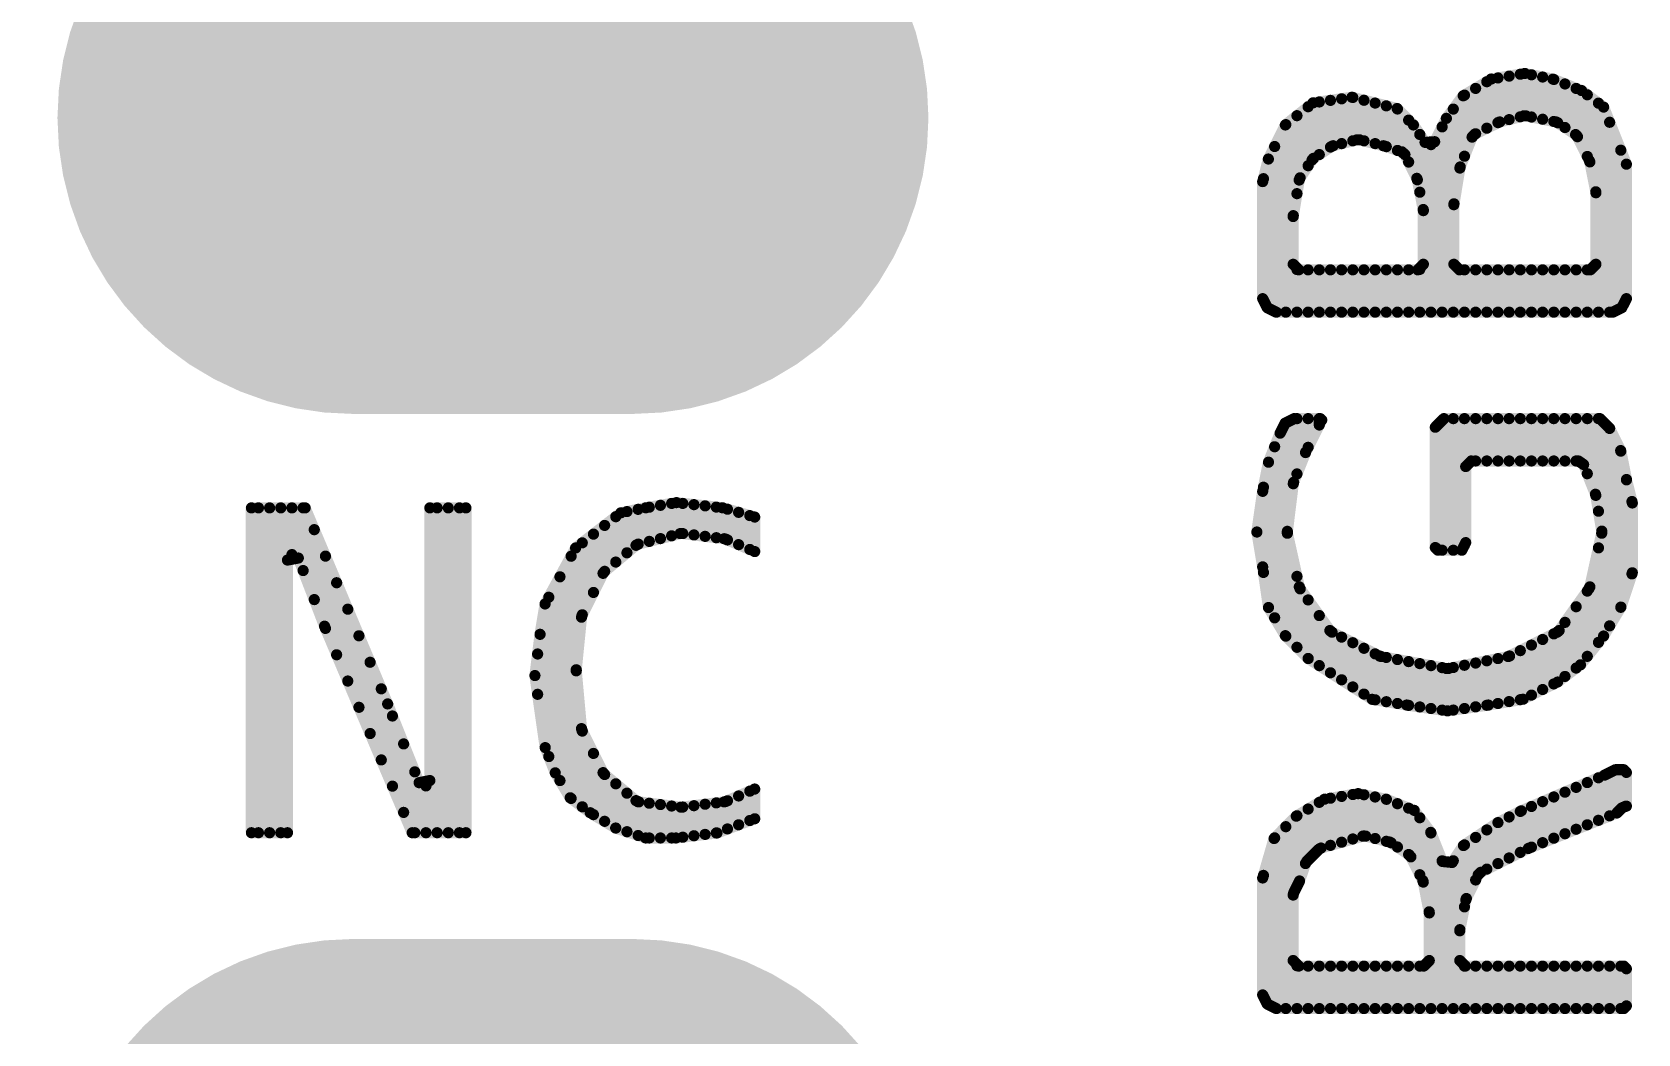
# Model space of a CAD drawing. Extents: x 17.6 to 58.9, y 21.2 to 90.7.
# Drawn here: x 25.622 to 29.274, y 44.602 to 46.88 of the extents above; entities that cross this region are included whole.
import ezdxf

# ---------------------------------------------------------------- set-up
doc = ezdxf.new("R2010")
doc.units = 0
doc.header["$MEASUREMENT"] = 0
doc.layers.get('0').update_dxf_attribs({"linetype": 'CONTINUOUS'})
doc.layers.get('Defpoints').update_dxf_attribs({"linetype": 'CONTINUOUS'})
doc.layers.add('SILKTOP_PHO', color=251, linetype='CONTINUOUS')
doc.styles.get("Standard").update_dxf_attribs({"font": 'arial.ttf'})
doc.dimstyles.get("Standard").update_dxf_attribs({"dimtxt": 1.5, "dimasz": 1.5, "dimexe": 0.18, "dimexo": 0, "dimgap": 0.5, "dimtad": 0, "dimtih": 1, "dimtoh": 1, "dimzin": 0, "dimdsep": 46, "dimtxsty": 'Standard', "dimcen": 0.09, "dimadec": 0, "dimazin": 0, "dimtfac": 1, "dimtofl": 0, "dimtmove": 2, "dimatfit": 3, "dimfxl": 1, "dimtolj": 1, "dimtzin": 0, "dimarcsym": 0})

# ---------------------------------------------------------------- blocks, each defined once
blk = doc.blocks.new('ROUND_1')
at = {"const_width": 0.0127}
blk.add_lwpolyline([(-0.00635, 0, 1), (0.00635, 0, 1)], format="xyb", close=True, dxfattribs=at)
blk = doc.blocks.new('OBLONG_245')
at = {"const_width": 1.3462}
blk.add_lwpolyline([(0.3175, 0), (-0.3175, 0)], dxfattribs=at)
at = {"const_width": 0.6731}
for points in [[(-0.65405, 0, 1), (0.01905, 0, 1)], [(-0.01905, 0, 1), (0.65405, 0, 1)]]:
    blk.add_lwpolyline(points, format="xyb", close=True, dxfattribs=at)
blk = doc.blocks.new('*D70')
at = {"color": 0, "linetype": 'Continuous', "lineweight": -2}
for p, q in [((25.9319, 73.66), (19.9956, 73.66)), ((20.1756, 72.16), (20.1756, 50.7959)), ((20.1756, 26.9), (20.1756, 48.2641)), ((25.9319, 25.4), (19.9956, 25.4))]:
    blk.add_line(p, q, dxfattribs=at)
at = {"color": 0, "linetype": 'Continuous'}
for points in [[(19.9256, 72.16), (20.4256, 72.16), (20.1756, 73.66)], [(19.9256, 26.9), (20.4256, 26.9), (20.1756, 25.4)]]:
    blk.add_solid(points, dxfattribs=at)
at = {"layer": 'Defpoints', "color": 0, "linetype": 'Continuous'}
for p in [(25.9319, 73.66), (20.1756, 25.4), (25.9319, 25.4)]:
    blk.add_point(p, dxfattribs=at)
at = {"color": 0, "linetype": 'Continuous', "insert": (20.1756, 49.53), "char_height": 1.5, "attachment_point": 5}
blk.add_mtext('\\A1;48.26', dxfattribs=at)

msp = doc.modelspace()

# ---------------------------------------------------------------- linework, layer by layer
at = {"layer": 'SILKTOP_PHO', "const_width": 0.0254}
for points in [[(29.01696, 46.786038), (28.940506, 46.773338)], [(28.956, 46.674278), (28.956, 46.775878)], [(28.9814, 46.681136), (28.9814, 46.779942)], [(29.0068, 46.687486), (29.0068, 46.78426)], [(29.081222, 46.773084), (29.01696, 46.786038)], [(29.0322, 46.686978), (29.0322, 46.78299)], [(29.0576, 46.681898), (29.0576, 46.77791)], [(28.940506, 46.773338), (28.877006, 46.735238)], [(28.9052, 46.648878), (28.9052, 46.752002)], [(28.9306, 46.661578), (28.9306, 46.767242)], [(29.146246, 46.747176), (29.081222, 46.773084)], [(29.083, 46.676818), (29.083, 46.772322)], [(29.1084, 46.663102), (29.1084, 46.762162)], [(29.1338, 46.646084), (29.1338, 46.752002)], [(29.196284, 46.709584), (29.146246, 46.747176)], [(28.535376, 46.719236), (28.472384, 46.668944)], [(28.5242, 46.576234), (28.5242, 46.710346)], [(28.624022, 46.731936), (28.535376, 46.719236)], [(28.5496, 46.601634), (28.5496, 46.721268)], [(28.575, 46.618652), (28.575, 46.724824)], [(28.6004, 46.626526), (28.6004, 46.72838)], [(28.726638, 46.706282), (28.624022, 46.731936)], [(28.6258, 46.632876), (28.6258, 46.731428)], [(28.6512, 46.632876), (28.6512, 46.725078)], [(28.6766, 46.626526), (28.6766, 46.718728)], [(28.702, 46.619668), (28.702, 46.712378)], [(28.763722, 46.668944), (28.726638, 46.706282)], [(28.7274, 46.611032), (28.7274, 46.705266)], [(28.877006, 46.735238), (28.838652, 46.68393)], [(28.8544, 46.24324), (28.8544, 46.705012)], [(28.8798, 46.597824), (28.8798, 46.736762)], [(29.1592, 46.597316), (29.1592, 46.737524)], [(29.1846, 46.24324), (29.1846, 46.718474)], [(29.2481, 46.57979), (29.196284, 46.709584)], [(28.472384, 46.668944), (28.433776, 46.591474)], [(28.4734, 46.24324), (28.4734, 46.669706)], [(28.4988, 46.512734), (28.4988, 46.690026)], [(28.7528, 46.584616), (28.7528, 46.679866)], [(28.790138, 46.62932), (28.763722, 46.668944)], [(28.838652, 46.68393), (28.811982, 46.630844)], [(28.903168, 46.647862), (28.957524, 46.674786)], [(28.957524, 46.674786), (28.960064, 46.675802)], [(28.960064, 46.675802), (29.014166, 46.689518)], [(29.014166, 46.689518), (29.019754, 46.689518)], [(29.019754, 46.689518), (29.087318, 46.676056)], [(29.087318, 46.676056), (29.09189, 46.674024)], [(29.09189, 46.674024), (29.13253, 46.6471)], [(29.21, 46.24324), (29.21, 46.67504)], [(28.581096, 46.6217), (28.635198, 46.635162)], [(28.635198, 46.635162), (28.641294, 46.635162)], [(28.641294, 46.635162), (28.695396, 46.6217)], [(28.7782, 46.516036), (28.7782, 46.647354)], [(28.811982, 46.630844), (28.790138, 46.62932)], [(28.829, 46.24324), (28.829, 46.664626)], [(28.870148, 46.57344), (28.897072, 46.641258)], [(28.897072, 46.641258), (28.903168, 46.647862)], [(29.13253, 46.6471), (29.136848, 46.642274)], [(29.136848, 46.642274), (29.163772, 46.587918)], [(28.448, 46.245018), (28.448, 46.619922)], [(28.53309, 46.589442), (28.536392, 46.592998)], [(28.536392, 46.592998), (28.577032, 46.619922)], [(28.577032, 46.619922), (28.581096, 46.6217)], [(28.695396, 46.6217), (28.696412, 46.621446)], [(28.696412, 46.621446), (28.737052, 46.607984)], [(28.737052, 46.607984), (28.744418, 46.601634)], [(28.744418, 46.601634), (28.771342, 46.547532)], [(28.8036, 46.24324), (28.8036, 46.62424)], [(29.2354, 46.252384), (29.2354, 46.61154)], [(28.433776, 46.591474), (28.420822, 46.540166)], [(28.505912, 46.548802), (28.53309, 46.589442)], [(28.855924, 46.48962), (28.869386, 46.5709)], [(28.869386, 46.5709), (28.870148, 46.57344)], [(29.163772, 46.587918), (29.165042, 46.58487)], [(29.165042, 46.58487), (29.178504, 46.517052)], [(29.2481, 46.273974), (29.2481, 46.57979)], [(28.420822, 46.540166), (28.420822, 46.273974)], [(28.4226, 46.270672), (28.4226, 46.54677)], [(28.490418, 46.462696), (28.50388, 46.543722)], [(28.50388, 46.543722), (28.505912, 46.548802)], [(28.771342, 46.547532), (28.772612, 46.54423)], [(28.772612, 46.54423), (28.786074, 46.476666)], [(28.85567, 46.487588), (28.855924, 46.48962)], [(28.85567, 46.352206), (28.85567, 46.487588)], [(29.178504, 46.517052), (29.178758, 46.514766)], [(29.178758, 46.514766), (29.178758, 46.352206)], [(28.490164, 46.460664), (28.490418, 46.462696)], [(28.490164, 46.352206), (28.490164, 46.460664)], [(28.786074, 46.476666), (28.786328, 46.474126)], [(28.786328, 46.474126), (28.786328, 46.352206)], [(28.502864, 46.339506), (28.490164, 46.352206)], [(28.4988, 46.24324), (28.4988, 46.340268)], [(28.773628, 46.339506), (28.502864, 46.339506)], [(28.5242, 46.24324), (28.5242, 46.339506)], [(28.5496, 46.24324), (28.5496, 46.339506)], [(28.575, 46.24324), (28.575, 46.339506)], [(28.6004, 46.24324), (28.6004, 46.339506)], [(28.6258, 46.24324), (28.6258, 46.339506)], [(28.6512, 46.24324), (28.6512, 46.339506)], [(28.6766, 46.24324), (28.6766, 46.339506)], [(28.702, 46.24324), (28.702, 46.339506)], [(28.7274, 46.24324), (28.7274, 46.339506)], [(28.7528, 46.24324), (28.7528, 46.339506)], [(28.786328, 46.352206), (28.773628, 46.339506)], [(28.7782, 46.24324), (28.7782, 46.340522)], [(28.86837, 46.339506), (28.85567, 46.352206)], [(29.166058, 46.339506), (28.86837, 46.339506)], [(28.8798, 46.24324), (28.8798, 46.339506)], [(28.9052, 46.24324), (28.9052, 46.339506)], [(28.9306, 46.24324), (28.9306, 46.339506)], [(28.956, 46.24324), (28.956, 46.339506)], [(28.9814, 46.24324), (28.9814, 46.339506)], [(29.0068, 46.24324), (29.0068, 46.339506)], [(29.0322, 46.24324), (29.0322, 46.339506)], [(29.0576, 46.24324), (29.0576, 46.339506)], [(29.083, 46.24324), (29.083, 46.339506)], [(29.1084, 46.24324), (29.1084, 46.339506)], [(29.1338, 46.24324), (29.1338, 46.339506)], [(29.1592, 46.24324), (29.1592, 46.339506)], [(29.178758, 46.352206), (29.166058, 46.339506)], [(28.420822, 46.273974), (28.431236, 46.2534)], [(29.237686, 46.2534), (29.2481, 46.273974)], [(28.431236, 46.2534), (28.45181, 46.24324)], [(28.45181, 46.24324), (29.217112, 46.24324)], [(29.217112, 46.24324), (29.237686, 46.2534)], [(28.471876, 45.991018), (28.460446, 45.968158)], [(28.49245, 46.001178), (28.471876, 45.991018)], [(28.4734, 45.50664), (28.4734, 45.99178)], [(28.551886, 46.001178), (28.49245, 46.001178)], [(28.4988, 45.875448), (28.4988, 46.001178)], [(28.518612, 45.924978), (28.555188, 45.997876)], [(28.5242, 45.9359), (28.5242, 46.001178)], [(28.5496, 45.9867), (28.5496, 46.001178)], [(28.555188, 45.997876), (28.551886, 46.001178)], [(28.833064, 46.001178), (28.813506, 45.98162)], [(28.813506, 45.98162), (28.813506, 45.708062)], [(28.829, 45.701966), (28.829, 45.997368)], [(29.187902, 46.001178), (28.833064, 46.001178)], [(28.8544, 45.701966), (28.8544, 46.001178)], [(28.8798, 45.713396), (28.8798, 46.001178)], [(28.9052, 45.904912), (28.9052, 46.001178)], [(28.9306, 45.904912), (28.9306, 46.001178)], [(28.956, 45.904912), (28.956, 46.001178)], [(28.9814, 45.904912), (28.9814, 46.001178)], [(29.0068, 45.904912), (29.0068, 46.001178)], [(29.0322, 45.904912), (29.0322, 46.001178)], [(29.0576, 45.904912), (29.0576, 46.001178)], [(29.083, 45.904912), (29.083, 46.001178)], [(29.1084, 45.904912), (29.1084, 46.001178)], [(29.1338, 45.904912), (29.1338, 46.001178)], [(29.1592, 45.875956), (29.1592, 46.001178)], [(29.1846, 45.790612), (29.1846, 46.001178)], [(29.209746, 45.979334), (29.187902, 46.001178)], [(29.235146, 45.928534), (29.209746, 45.979334)], [(29.21, 45.530008), (29.21, 45.978826)], [(28.460446, 45.968158), (28.43403, 45.902118)], [(28.448, 45.548296), (28.448, 45.93717)], [(28.43403, 45.902118), (28.420822, 45.835824)], [(28.49118, 45.856398), (28.518358, 45.923962)], [(28.518358, 45.923962), (28.518612, 45.924978)], [(28.882594, 45.892212), (28.895294, 45.904912)], [(28.895294, 45.904912), (29.13888, 45.904912)], [(29.13888, 45.904912), (29.150818, 45.896784)], [(29.248354, 45.862748), (29.235146, 45.928534)], [(29.2354, 45.572172), (29.2354, 45.927264)], [(28.882594, 45.719238), (28.882594, 45.892212)], [(29.150818, 45.896784), (29.177742, 45.82922)], [(29.248354, 45.861986), (29.248354, 45.862748)], [(28.420822, 45.835824), (28.407614, 45.743368)], [(28.4226, 45.65142), (28.4226, 45.845222)], [(28.476956, 45.744892), (28.490418, 45.853096)], [(28.490418, 45.853096), (28.49118, 45.856398)], [(29.177742, 45.82922), (29.178504, 45.82668)], [(29.178504, 45.82668), (29.19222, 45.7454)], [(29.261562, 45.809408), (29.248354, 45.861986)], [(26.242772, 45.798232), (26.120598, 45.798232)], [(26.120598, 45.798232), (26.120598, 45.0596)], [(26.1366, 45.0596), (26.1366, 45.798232)], [(26.162, 45.0596), (26.162, 45.798232)], [(26.1874, 45.0596), (26.1874, 45.798232)], [(26.2128, 45.69206), (26.2128, 45.798232)], [(26.2382, 45.655738), (26.2382, 45.798232)], [(26.430478, 45.352462), (26.242772, 45.798232)], [(26.608532, 45.798232), (26.52649, 45.798232)], [(26.52649, 45.798232), (26.52649, 45.178218)], [(26.543, 45.0596), (26.543, 45.798232)], [(26.5684, 45.0596), (26.5684, 45.798232)], [(26.5938, 45.0596), (26.5938, 45.798232)], [(26.608532, 45.0596), (26.608532, 45.798232)], [(27.017726, 45.798486), (26.961084, 45.787056)], [(26.9748, 45.696124), (26.9748, 45.78985)], [(27.0002, 45.715682), (27.0002, 45.79493)], [(27.087322, 45.81017), (27.017726, 45.798486)], [(27.0256, 45.722032), (27.0256, 45.799756)], [(27.051, 45.728382), (27.051, 45.804074)], [(27.0764, 45.734732), (27.0764, 45.808392)], [(27.19197, 45.798486), (27.087322, 45.81017)], [(27.1018, 45.739812), (27.1018, 45.808392)], [(27.1272, 45.736764), (27.1272, 45.805598)], [(27.1526, 45.733462), (27.1526, 45.802804)], [(27.178, 45.730414), (27.178, 45.80001)], [(27.265376, 45.777404), (27.19197, 45.798486)], [(27.2034, 45.725334), (27.2034, 45.795184)], [(29.2608, 45.648118), (29.2608, 45.81271)], [(29.261562, 45.650658), (29.261562, 45.809408)], [(26.961084, 45.787056), (26.85796, 45.707046)], [(26.924, 45.65396), (26.924, 45.758354)], [(26.9494, 45.675042), (26.9494, 45.778166)], [(27.2288, 45.714666), (27.2288, 45.788072)], [(27.2542, 45.703744), (27.2542, 45.780706)], [(27.265376, 45.698918), (27.265376, 45.777404)], [(26.2636, 45.589698), (26.2636, 45.748702)], [(26.8732, 45.555154), (26.8732, 45.71873)], [(26.8986, 45.605954), (26.8986, 45.738542)], [(27.000454, 45.715936), (27.095958, 45.739812)], [(27.095958, 45.739812), (27.10053, 45.740066)], [(27.10053, 45.740066), (27.196034, 45.728128)], [(27.196034, 45.728128), (27.19959, 45.727112)], [(27.19959, 45.727112), (27.265376, 45.698918)], [(28.407614, 45.743368), (28.420822, 45.66412)], [(28.476702, 45.743368), (28.476956, 45.744892)], [(28.476956, 45.740574), (28.476702, 45.743368)], [(28.504134, 45.618654), (28.476956, 45.740574)], [(28.873958, 45.701966), (28.882594, 45.719238)], [(29.191966, 45.740574), (29.165042, 45.618654)], [(29.19222, 45.743368), (29.191966, 45.740574)], [(29.19222, 45.7454), (29.19222, 45.743368)], [(26.20264, 45.679614), (26.227278, 45.684186)], [(26.227278, 45.684186), (26.286968, 45.529246)], [(26.289, 45.524166), (26.289, 45.688504)], [(26.85796, 45.707046), (26.788618, 45.579792)], [(26.8478, 45.137578), (26.8478, 45.68825)], [(26.923746, 45.653452), (26.995374, 45.713142)], [(26.995374, 45.713142), (27.000454, 45.715936)], [(28.813506, 45.708062), (28.819602, 45.701966)], [(28.819602, 45.701966), (28.873958, 45.701966)], [(29.1846, 45.492416), (29.1846, 45.7073)], [(26.20264, 45.0596), (26.20264, 45.679614)], [(26.872692, 45.553884), (26.920444, 45.649388)], [(26.920444, 45.649388), (26.923746, 45.653452)], [(28.420822, 45.66412), (28.420822, 45.663866)], [(28.420822, 45.663866), (28.43403, 45.571664)], [(29.235654, 45.57268), (29.261562, 45.650658)], [(26.3144, 45.464222), (26.3144, 45.628052)], [(26.8224, 45.178218), (26.8224, 45.641514)], [(28.4988, 45.48124), (28.4988, 45.64253)], [(28.506166, 45.614082), (28.504134, 45.618654)], [(28.57373, 45.51934), (28.506166, 45.614082)], [(29.162756, 45.614082), (29.095192, 45.51934)], [(29.1592, 45.460666), (29.1592, 45.609002)], [(29.165042, 45.618654), (29.162756, 45.614082)], [(26.788618, 45.579792), (26.777188, 45.510704)], [(26.797, 45.232828), (26.797, 45.595032)], [(28.43403, 45.571664), (28.472384, 45.507656)], [(28.5242, 45.45584), (28.5242, 45.588936)], [(29.1338, 45.433996), (29.1338, 45.573442)], [(29.196284, 45.506894), (29.235654, 45.57268)], [(26.3398, 45.404532), (26.3398, 45.567854)], [(26.859484, 45.430186), (26.871422, 45.549566)], [(26.871422, 45.549566), (26.872692, 45.553884)], [(28.5496, 45.439584), (28.5496, 45.553376)], [(29.1084, 45.414946), (29.1084, 45.537882)], [(26.286968, 45.529246), (26.486358, 45.0596)], [(26.3652, 45.344842), (26.3652, 45.507402)], [(26.777188, 45.510704), (26.765504, 45.416978)], [(28.472384, 45.507656), (28.524454, 45.455586)], [(28.578556, 45.51553), (28.57373, 45.51934)], [(28.575, 45.423328), (28.575, 45.51807)], [(28.68676, 45.461428), (28.578556, 45.51553)], [(28.6004, 45.407326), (28.6004, 45.504354)], [(29.09062, 45.51553), (28.982416, 45.461428)], [(29.0576, 45.385228), (29.0576, 45.49902)], [(29.083, 45.397928), (29.083, 45.51172)], [(29.095192, 45.51934), (29.09062, 45.51553)], [(29.143706, 45.441362), (29.196284, 45.506894)], [(26.7716, 45.374306), (26.7716, 45.466)], [(28.6258, 45.39107), (28.6258, 45.491654)], [(28.6512, 45.374814), (28.6512, 45.478954)], [(28.6766, 45.36186), (28.6766, 45.466254)], [(28.690062, 45.460158), (28.68676, 45.461428)], [(28.982416, 45.461428), (28.979114, 45.460158)], [(28.9814, 45.357796), (28.9814, 45.46092)], [(29.0068, 45.362114), (29.0068, 45.47362)], [(29.0322, 45.372528), (29.0322, 45.48632)], [(26.3906, 45.285152), (26.3906, 45.447204)], [(26.859484, 45.428916), (26.859484, 45.430186)], [(26.859484, 45.427646), (26.859484, 45.428916)], [(26.871422, 45.296328), (26.859484, 45.427646)], [(28.524454, 45.455586), (28.669996, 45.362876)], [(28.838906, 45.43298), (28.690062, 45.460158)], [(28.702, 45.357542), (28.702, 45.458126)], [(28.7274, 45.353478), (28.7274, 45.4533)], [(28.7528, 45.34916), (28.7528, 45.448728)], [(28.7782, 45.345604), (28.7782, 45.444156)], [(28.8036, 45.342048), (28.8036, 45.439584)], [(28.829, 45.338492), (28.829, 45.435012)], [(28.843732, 45.433234), (28.838906, 45.43298)], [(28.979114, 45.460158), (28.843732, 45.433234)], [(28.8544, 45.338492), (28.8544, 45.435266)], [(28.8798, 45.342048), (28.8798, 45.440346)], [(28.9052, 45.345858), (28.9052, 45.445426)], [(28.9306, 45.349414), (28.9306, 45.450506)], [(28.956, 45.353478), (28.956, 45.455586)], [(29.091636, 45.402246), (29.143706, 45.441362)], [(26.765504, 45.416978), (26.788872, 45.253148)], [(29.01315, 45.36313), (29.091636, 45.402246)], [(26.416, 45.225208), (26.416, 45.386752)], [(26.502106, 45.173392), (26.430478, 45.352462)], [(28.669996, 45.362876), (28.748482, 45.349922)], [(28.934156, 45.349922), (29.01315, 45.36313)], [(26.4414, 45.165518), (26.4414, 45.32503)], [(28.748482, 45.349922), (28.841192, 45.336714)], [(28.841192, 45.336714), (28.934156, 45.349922)], [(26.872692, 45.291756), (26.871422, 45.296328)], [(26.920444, 45.196252), (26.872692, 45.291756)], [(26.8732, 45.118528), (26.8732, 45.29074)], [(26.4668, 45.105828), (26.4668, 45.26153)], [(26.788872, 45.253148), (26.811732, 45.195744)], [(26.8986, 45.100748), (26.8986, 45.23994)], [(26.4922, 45.0596), (26.4922, 45.19803)], [(26.52649, 45.178218), (26.502106, 45.173392)], [(26.811732, 45.195744), (26.845768, 45.139102)], [(26.923746, 45.192188), (26.920444, 45.196252)], [(26.995374, 45.132498), (26.923746, 45.192188)], [(26.924, 45.085508), (26.924, 45.191934)], [(26.9494, 45.070268), (26.9494, 45.170852)], [(29.198062, 45.19041), (29.009086, 45.109384)], [(29.1592, 45.077634), (29.1592, 45.173646)], [(29.1846, 45.087794), (29.1846, 45.184568)], [(29.198824, 45.190664), (29.198062, 45.19041)], [(29.223208, 45.202856), (29.198824, 45.190664)], [(29.21, 45.097954), (29.21, 45.196252)], [(29.242004, 45.202856), (29.223208, 45.202856)], [(29.2354, 45.113448), (29.2354, 45.202856)], [(29.2481, 45.19676), (29.242004, 45.202856)], [(29.2481, 45.120052), (29.2481, 45.19676)], [(26.5176, 45.0596), (26.5176, 45.166026)], [(26.845768, 45.139102), (26.891234, 45.105066)], [(26.9748, 45.061886), (26.9748, 45.149516)], [(27.001724, 45.129704), (26.995374, 45.132498)], [(27.265376, 45.158914), (27.19959, 45.13072)], [(27.2034, 45.068236), (27.2034, 45.132244)], [(27.2288, 45.077634), (27.2288, 45.143166)], [(27.2542, 45.087286), (27.2542, 45.154088)], [(27.265376, 45.09135), (27.265376, 45.158914)], [(28.561538, 45.1358), (28.497276, 45.097192)], [(28.637992, 45.1485), (28.561538, 45.1358)], [(28.575, 45.030898), (28.575, 45.138086)], [(28.6004, 45.03801), (28.6004, 45.14215)], [(28.6258, 45.045376), (28.6258, 45.146468)], [(28.702254, 45.135546), (28.637992, 45.1485)], [(28.6512, 45.052234), (28.6512, 45.14596)], [(28.6766, 45.046392), (28.6766, 45.14088)], [(28.702, 45.040042), (28.702, 45.1358)], [(28.7655, 45.1104), (28.702254, 45.135546)], [(29.083, 45.047154), (29.083, 45.14088)], [(29.1084, 45.057314), (29.1084, 45.151802)], [(29.1338, 45.067474), (29.1338, 45.162724)], [(26.891234, 45.105066), (26.949146, 45.070268)], [(27.0002, 45.05325), (27.0002, 45.129958)], [(27.097482, 45.117766), (27.001724, 45.129704)], [(27.0256, 45.047662), (27.0256, 45.126656)], [(27.051, 45.047662), (27.051, 45.123608)], [(27.0764, 45.047662), (27.0764, 45.120306)], [(27.10053, 45.117766), (27.097482, 45.117766)], [(27.196034, 45.129704), (27.10053, 45.117766)], [(27.1018, 45.04944), (27.1018, 45.11802)], [(27.1272, 45.052742), (27.1272, 45.121068)], [(27.1526, 45.05579), (27.1526, 45.12437)], [(27.178, 45.059092), (27.178, 45.127418)], [(27.19959, 45.13072), (27.196034, 45.129704)], [(28.497276, 45.097192), (28.44673, 45.046392)], [(28.4988, 44.937934), (28.4988, 45.098208)], [(28.5242, 44.997624), (28.5242, 45.113448)], [(28.5496, 45.02277), (28.5496, 45.128688)], [(28.7274, 45.027088), (28.7274, 45.12564)], [(28.7528, 45.01007), (28.7528, 45.11548)], [(28.803092, 45.060362), (28.7655, 45.1104)], [(29.009086, 45.109384), (28.956, 45.082714)], [(28.9814, 45.002196), (28.9814, 45.095414)], [(29.0068, 45.014896), (29.0068, 45.108114)], [(29.026104, 45.024294), (29.22651, 45.104558)], [(29.0322, 45.026834), (29.0322, 45.11929)], [(29.0576, 45.036994), (29.0576, 45.130212)], [(29.22651, 45.104558), (29.238194, 45.116242)], [(29.238194, 45.116242), (29.247338, 45.120052)], [(29.247338, 45.120052), (29.2481, 45.120052)], [(26.120598, 45.0596), (26.20264, 45.0596)], [(26.486358, 45.0596), (26.608532, 45.0596)], [(26.949146, 45.070268), (27.017472, 45.047662)], [(27.086306, 45.047662), (27.179524, 45.059092)], [(27.179524, 45.059092), (27.265376, 45.09135)], [(28.4734, 44.659804), (28.4734, 45.073316)], [(28.7782, 44.964096), (28.7782, 45.093636)], [(28.829508, 44.994322), (28.803092, 45.060362)], [(28.8036, 44.659804), (28.8036, 45.059092)], [(28.956, 45.082714), (28.877514, 45.03039)], [(28.9306, 44.976796), (28.9306, 45.06595)], [(28.956, 44.989496), (28.956, 45.082714)], [(27.017472, 45.047662), (27.086306, 45.047662)], [(28.44673, 45.046392), (28.420822, 44.95673)], [(28.448, 44.661836), (28.448, 45.047916)], [(28.548076, 45.0215), (28.553664, 45.024802)], [(28.553664, 45.024802), (28.648406, 45.051726)], [(28.648406, 45.051726), (28.65501, 45.05198)], [(28.65501, 45.05198), (28.709112, 45.038518)], [(28.709112, 45.038518), (28.712922, 45.03674)], [(28.712922, 45.03674), (28.753562, 45.009562)], [(28.877514, 45.03039), (28.85186, 44.992036)], [(28.8798, 44.890944), (28.8798, 45.031914)], [(28.9052, 44.952158), (28.9052, 45.048932)], [(28.916884, 44.969684), (29.025088, 45.023786)], [(29.025088, 45.023786), (29.026104, 45.024294)], [(28.504642, 44.949872), (28.518104, 44.989496)], [(28.518104, 44.989496), (28.521152, 44.994576)], [(28.521152, 44.994576), (28.548076, 45.0215)], [(28.753562, 45.009562), (28.75788, 45.004736)], [(28.75788, 45.004736), (28.785058, 44.950634)], [(28.829, 44.659804), (28.829, 44.995592)], [(28.85186, 44.992036), (28.829508, 44.994322)], [(28.8544, 44.659804), (28.8544, 44.995846)], [(28.420822, 44.95673), (28.420822, 44.690792)], [(28.4226, 44.68749), (28.4226, 44.962572)], [(28.491688, 44.923456), (28.504642, 44.949872)], [(28.785058, 44.950634), (28.786074, 44.947332)], [(28.884118, 44.909994), (28.911042, 44.964096)], [(28.911042, 44.964096), (28.916884, 44.969684)], [(28.490164, 44.917868), (28.491688, 44.923456)], [(28.490164, 44.769024), (28.490164, 44.917868)], [(28.786074, 44.947332), (28.799536, 44.879768)], [(28.799536, 44.879768), (28.79979, 44.877228)], [(28.79979, 44.877228), (28.79979, 44.769024)], [(28.869386, 44.839128), (28.882848, 44.906692)], [(28.882848, 44.906692), (28.884118, 44.909994)], [(28.869132, 44.836588), (28.869386, 44.839128)], [(28.869132, 44.769024), (28.869132, 44.836588)], [(28.502864, 44.756324), (28.490164, 44.769024)], [(28.79979, 44.769024), (28.78709, 44.756324)], [(28.881832, 44.756324), (28.869132, 44.769024)], [(28.4988, 44.659804), (28.4988, 44.757086)], [(28.78709, 44.756324), (28.502864, 44.756324)], [(28.5242, 44.659804), (28.5242, 44.756324)], [(28.5496, 44.659804), (28.5496, 44.756324)], [(28.575, 44.659804), (28.575, 44.756324)], [(28.6004, 44.659804), (28.6004, 44.756324)], [(28.6258, 44.659804), (28.6258, 44.756324)], [(28.6512, 44.659804), (28.6512, 44.756324)], [(28.6766, 44.659804), (28.6766, 44.756324)], [(28.702, 44.659804), (28.702, 44.756324)], [(28.7274, 44.659804), (28.7274, 44.756324)], [(28.7528, 44.659804), (28.7528, 44.756324)], [(28.7782, 44.659804), (28.7782, 44.756324)], [(28.8798, 44.659804), (28.8798, 44.756324)], [(29.242004, 44.756324), (28.881832, 44.756324)], [(28.9052, 44.659804), (28.9052, 44.756324)], [(28.9306, 44.659804), (28.9306, 44.756324)], [(28.956, 44.659804), (28.956, 44.756324)], [(28.9814, 44.659804), (28.9814, 44.756324)], [(29.0068, 44.659804), (29.0068, 44.756324)], [(29.0322, 44.659804), (29.0322, 44.756324)], [(29.0576, 44.659804), (29.0576, 44.756324)], [(29.083, 44.659804), (29.083, 44.756324)], [(29.1084, 44.659804), (29.1084, 44.756324)], [(29.1338, 44.659804), (29.1338, 44.756324)], [(29.1592, 44.659804), (29.1592, 44.756324)], [(29.1846, 44.659804), (29.1846, 44.756324)], [(29.21, 44.659804), (29.21, 44.756324)], [(29.2354, 44.659804), (29.2354, 44.756324)], [(29.2481, 44.750228), (29.242004, 44.756324)], [(29.2481, 44.6659), (29.2481, 44.750228)], [(28.420822, 44.690792), (28.431236, 44.670218)], [(28.431236, 44.670218), (28.45181, 44.659804)], [(28.45181, 44.659804), (29.242004, 44.659804)], [(29.242004, 44.659804), (29.2481, 44.6659)]]:
    msp.add_lwpolyline(points, dxfattribs=at)

# ---------------------------------------------------------------- block references
for p in [(26.67, 46.684946), (26.67, 44.144946)]:
    msp.add_blockref('OBLONG_245', p)
at = {"layer": 'SILKTOP_PHO'}
for p in [(28.956, 46.775878), (28.9814, 46.779942), (29.0068, 46.78426), (29.01696, 46.786038), (29.0322, 46.78299), (29.0576, 46.77791), (28.9052, 46.752002), (28.9306, 46.767242), (28.940506, 46.773338), (28.940506, 46.773338), (29.081222, 46.773084), (29.083, 46.772322), (29.1084, 46.762162), (29.1338, 46.752002), (29.146246, 46.747176), (28.5242, 46.710346), (28.535376, 46.719236), (28.5496, 46.721268), (28.575, 46.724824), (28.6004, 46.72838), (28.624022, 46.731936), (28.6258, 46.731428), (28.6512, 46.725078), (28.6766, 46.718728), (28.702, 46.712378), (28.726638, 46.706282), (28.7274, 46.705266), (28.8544, 46.705012), (28.877006, 46.735238), (28.8798, 46.736762), (29.1592, 46.737524), (29.1846, 46.718474), (29.196284, 46.709584), (28.472384, 46.668944), (28.4734, 46.669706), (28.4988, 46.690026), (28.7528, 46.679866), (28.763722, 46.668944), (28.838652, 46.68393), (28.956, 46.674278), (28.957524, 46.674786), (28.960064, 46.675802), (28.9814, 46.681136), (29.0068, 46.687486), (29.014166, 46.689518), (29.019754, 46.689518), (29.0322, 46.686978), (29.0576, 46.681898), (29.083, 46.676818), (29.087318, 46.676056), (29.09189, 46.674024), (29.21, 46.67504), (28.6258, 46.632876), (28.635198, 46.635162), (28.641294, 46.635162), (28.6512, 46.632876), (28.7782, 46.647354), (28.811982, 46.630844), (28.829, 46.664626), (28.897072, 46.641258), (28.903168, 46.647862), (28.9052, 46.648878), (28.9306, 46.661578), (29.1084, 46.663102), (29.13253, 46.6471), (29.1338, 46.646084), (29.136848, 46.642274), (28.448, 46.619922), (28.536392, 46.592998), (28.5496, 46.601634), (28.575, 46.618652), (28.577032, 46.619922), (28.581096, 46.6217), (28.6004, 46.626526), (28.6766, 46.626526), (28.695396, 46.6217), (28.696412, 46.621446), (28.702, 46.619668), (28.7274, 46.611032), (28.737052, 46.607984), (28.744418, 46.601634), (28.790138, 46.62932), (28.8036, 46.62424), (28.8798, 46.597824), (29.1592, 46.597316), (29.2354, 46.61154), (28.433776, 46.591474), (28.5242, 46.576234), (28.53309, 46.589442), (28.7528, 46.584616), (28.869386, 46.5709), (28.870148, 46.57344), (29.163772, 46.587918), (29.165042, 46.58487), (29.2481, 46.57979), (29.2481, 46.57979), (28.420822, 46.540166), (28.4226, 46.54677), (28.50388, 46.543722), (28.505912, 46.548802), (28.771342, 46.547532), (28.772612, 46.54423), (28.4988, 46.512734), (28.7782, 46.516036), (28.85567, 46.487588), (28.855924, 46.48962), (29.178504, 46.517052), (29.178758, 46.514766), (29.178758, 46.514766), (28.490164, 46.460664), (28.490418, 46.462696), (28.786074, 46.476666), (28.786328, 46.474126), (28.786328, 46.474126), (28.490164, 46.352206), (28.4988, 46.340268), (28.502864, 46.339506), (28.5242, 46.339506), (28.5496, 46.339506), (28.575, 46.339506), (28.6004, 46.339506), (28.6258, 46.339506), (28.6512, 46.339506), (28.6766, 46.339506), (28.702, 46.339506), (28.7274, 46.339506), (28.7528, 46.339506), (28.773628, 46.339506), (28.7782, 46.340522), (28.786328, 46.352206), (28.85567, 46.352206), (28.86837, 46.339506), (28.8798, 46.339506), (28.9052, 46.339506), (28.9306, 46.339506), (28.956, 46.339506), (28.9814, 46.339506), (29.0068, 46.339506), (29.0322, 46.339506), (29.0576, 46.339506), (29.083, 46.339506), (29.1084, 46.339506), (29.1338, 46.339506), (29.1592, 46.339506), (29.166058, 46.339506), (29.178758, 46.352206), (28.420822, 46.273974), (28.4226, 46.270672), (29.2481, 46.273974), (28.431236, 46.2534), (28.448, 46.245018), (28.45181, 46.24324), (28.4734, 46.24324), (28.4988, 46.24324), (28.5242, 46.24324), (28.5496, 46.24324), (28.575, 46.24324), (28.6004, 46.24324), (28.6258, 46.24324), (28.6512, 46.24324), (28.6766, 46.24324), (28.702, 46.24324), (28.7274, 46.24324), (28.7528, 46.24324), (28.7782, 46.24324), (28.8036, 46.24324), (28.829, 46.24324), (28.8544, 46.24324), (28.8798, 46.24324), (28.9052, 46.24324), (28.9306, 46.24324), (28.956, 46.24324), (28.9814, 46.24324), (29.0068, 46.24324), (29.0322, 46.24324), (29.0576, 46.24324), (29.083, 46.24324), (29.1084, 46.24324), (29.1338, 46.24324), (29.1592, 46.24324), (29.1846, 46.24324), (29.21, 46.24324), (29.217112, 46.24324), (29.2354, 46.252384), (29.237686, 46.2534), (28.471876, 45.991018), (28.4734, 45.99178), (28.49245, 46.001178), (28.4988, 46.001178), (28.5242, 46.001178), (28.5496, 46.001178), (28.5496, 45.9867), (28.551886, 46.001178), (28.555188, 45.997876), (28.813506, 45.98162), (28.829, 45.997368), (28.833064, 46.001178), (28.8544, 46.001178), (28.8798, 46.001178), (28.9052, 46.001178), (28.9306, 46.001178), (28.956, 46.001178), (28.9814, 46.001178), (29.0068, 46.001178), (29.0322, 46.001178), (29.0576, 46.001178), (29.083, 46.001178), (29.1084, 46.001178), (29.1338, 46.001178), (29.1592, 46.001178), (29.1846, 46.001178), (29.187902, 46.001178), (29.209746, 45.979334), (29.21, 45.978826), (28.448, 45.93717), (28.460446, 45.968158), (28.5242, 45.9359), (28.43403, 45.902118), (28.518358, 45.923962), (28.518612, 45.924978), (28.895294, 45.904912), (28.9052, 45.904912), (28.9306, 45.904912), (28.956, 45.904912), (28.9814, 45.904912), (29.0068, 45.904912), (29.0322, 45.904912), (29.0576, 45.904912), (29.083, 45.904912), (29.1084, 45.904912), (29.1338, 45.904912), (29.13888, 45.904912), (29.235146, 45.928534), (29.2354, 45.927264), (28.4988, 45.875448), (28.882594, 45.892212), (29.150818, 45.896784), (29.1592, 45.875956), (29.248354, 45.862748), (28.420822, 45.835824), (28.4226, 45.845222), (28.490418, 45.853096), (28.49118, 45.856398), (29.177742, 45.82922), (29.178504, 45.82668), (29.248354, 45.861986), (26.120598, 45.798232), (26.1366, 45.798232), (26.162, 45.798232), (26.1874, 45.798232), (26.2128, 45.798232), (26.2382, 45.798232), (26.242772, 45.798232), (26.52649, 45.798232), (26.543, 45.798232), (26.5684, 45.798232), (26.5938, 45.798232), (26.608532, 45.798232), (26.608532, 45.798232), (26.9748, 45.78985), (27.0002, 45.79493), (27.017726, 45.798486), (27.0256, 45.799756), (27.051, 45.804074), (27.0764, 45.808392), (27.087322, 45.81017), (27.1018, 45.808392), (27.1272, 45.805598), (27.1526, 45.802804), (27.178, 45.80001), (27.19197, 45.798486), (27.2034, 45.795184), (29.1846, 45.790612), (29.2608, 45.81271), (29.261562, 45.809408), (29.261562, 45.809408), (26.924, 45.758354), (26.9494, 45.778166), (26.961084, 45.787056), (27.2288, 45.788072), (27.2542, 45.780706), (27.265376, 45.777404), (27.265376, 45.777404), (26.2636, 45.748702), (26.8732, 45.71873), (26.8986, 45.738542), (27.0256, 45.722032), (27.051, 45.728382), (27.0764, 45.734732), (27.095958, 45.739812), (27.10053, 45.740066), (27.1018, 45.739812), (27.1272, 45.736764), (27.1526, 45.733462), (27.178, 45.730414), (27.196034, 45.728128), (27.19959, 45.727112), (27.2034, 45.725334), (28.407614, 45.743368), (28.476702, 45.743368), (28.476956, 45.744892), (28.476956, 45.744892), (28.476956, 45.740574), (28.882594, 45.719238), (29.191966, 45.740574), (29.19222, 45.7454), (29.19222, 45.743368), (26.2128, 45.69206), (26.227278, 45.684186), (26.289, 45.688504), (26.8478, 45.68825), (26.85796, 45.707046), (26.9748, 45.696124), (26.995374, 45.713142), (27.0002, 45.715682), (27.000454, 45.715936), (27.2288, 45.714666), (27.2542, 45.703744), (27.265376, 45.698918), (28.813506, 45.708062), (28.819602, 45.701966), (28.829, 45.701966), (28.8544, 45.701966), (28.873958, 45.701966), (28.8798, 45.713396), (29.1846, 45.7073), (26.20264, 45.679614), (26.2382, 45.655738), (26.920444, 45.649388), (26.923746, 45.653452), (26.924, 45.65396), (26.9494, 45.675042), (28.420822, 45.66412), (28.420822, 45.663866), (28.4226, 45.65142), (29.2608, 45.648118), (29.261562, 45.650658), (26.3144, 45.628052), (26.8224, 45.641514), (28.4988, 45.64253), (28.504134, 45.618654), (28.506166, 45.614082), (29.1592, 45.609002), (29.162756, 45.614082), (29.165042, 45.618654), (26.2636, 45.589698), (26.788618, 45.579792), (26.797, 45.595032), (26.8986, 45.605954), (28.43403, 45.571664), (28.5242, 45.588936), (29.1338, 45.573442), (29.2354, 45.572172), (29.235654, 45.57268), (26.3398, 45.567854), (26.871422, 45.549566), (26.872692, 45.553884), (26.8732, 45.555154), (28.448, 45.548296), (28.5496, 45.553376), (29.1084, 45.537882), (26.286968, 45.529246), (26.289, 45.524166), (26.3652, 45.507402), (26.777188, 45.510704), (28.472384, 45.507656), (28.4734, 45.50664), (28.57373, 45.51934), (28.575, 45.51807), (28.578556, 45.51553), (28.6004, 45.504354), (29.0576, 45.49902), (29.083, 45.51172), (29.09062, 45.51553), (29.095192, 45.51934), (29.196284, 45.506894), (29.21, 45.530008), (26.3144, 45.464222), (26.7716, 45.466), (28.4988, 45.48124), (28.6258, 45.491654), (28.6512, 45.478954), (28.6766, 45.466254), (28.68676, 45.461428), (28.9814, 45.46092), (28.982416, 45.461428), (29.0068, 45.47362), (29.0322, 45.48632), (29.1592, 45.460666), (29.1846, 45.492416), (26.3906, 45.447204), (26.859484, 45.430186), (26.859484, 45.428916), (26.859484, 45.427646), (28.5242, 45.45584), (28.524454, 45.455586), (28.5496, 45.439584), (28.690062, 45.460158), (28.702, 45.458126), (28.7274, 45.4533), (28.7528, 45.448728), (28.7782, 45.444156), (28.8036, 45.439584), (28.829, 45.435012), (28.838906, 45.43298), (28.843732, 45.433234), (28.8544, 45.435266), (28.8798, 45.440346), (28.9052, 45.445426), (28.9306, 45.450506), (28.956, 45.455586), (28.979114, 45.460158), (29.1338, 45.433996), (29.143706, 45.441362), (26.3398, 45.404532), (26.765504, 45.416978), (28.575, 45.423328), (28.6004, 45.407326), (28.6258, 45.39107), (29.083, 45.397928), (29.091636, 45.402246), (29.1084, 45.414946), (26.416, 45.386752), (26.430478, 45.352462), (26.7716, 45.374306), (28.6512, 45.374814), (28.669996, 45.362876), (28.6766, 45.36186), (28.702, 45.357542), (28.7274, 45.353478), (28.956, 45.353478), (28.9814, 45.357796), (29.0068, 45.362114), (29.01315, 45.36313), (29.0322, 45.372528), (29.0576, 45.385228), (26.3652, 45.344842), (26.4414, 45.32503), (28.748482, 45.349922), (28.7528, 45.34916), (28.7782, 45.345604), (28.8036, 45.342048), (28.829, 45.338492), (28.841192, 45.336714), (28.8544, 45.338492), (28.8798, 45.342048), (28.9052, 45.345858), (28.9306, 45.349414), (28.934156, 45.349922), (26.3906, 45.285152), (26.871422, 45.296328), (26.872692, 45.291756), (26.8732, 45.29074), (26.4668, 45.26153), (26.788872, 45.253148), (26.416, 45.225208), (26.797, 45.232828), (26.8986, 45.23994), (26.4922, 45.19803), (26.502106, 45.173392), (26.52649, 45.178218), (26.811732, 45.195744), (26.8224, 45.178218), (26.920444, 45.196252), (26.923746, 45.192188), (26.924, 45.191934), (26.9494, 45.170852), (29.1592, 45.173646), (29.1846, 45.184568), (29.198062, 45.19041), (29.198824, 45.190664), (29.21, 45.196252), (29.223208, 45.202856), (29.2354, 45.202856), (29.242004, 45.202856), (29.2481, 45.19676), (29.2481, 45.19676), (26.4414, 45.165518), (26.5176, 45.166026), (26.845768, 45.139102), (26.8478, 45.137578), (26.9748, 45.149516), (26.995374, 45.132498), (27.2034, 45.132244), (27.2288, 45.143166), (27.2542, 45.154088), (27.265376, 45.158914), (28.561538, 45.1358), (28.575, 45.138086), (28.6004, 45.14215), (28.6258, 45.146468), (28.637992, 45.1485), (28.6512, 45.14596), (28.6766, 45.14088), (28.702, 45.1358), (28.702254, 45.135546), (29.083, 45.14088), (29.1084, 45.151802), (29.1338, 45.162724), (26.4668, 45.105828), (26.8732, 45.118528), (26.891234, 45.105066), (26.8986, 45.100748), (27.0002, 45.129958), (27.001724, 45.129704), (27.0256, 45.126656), (27.051, 45.123608), (27.0764, 45.120306), (27.097482, 45.117766), (27.10053, 45.117766), (27.1018, 45.11802), (27.1272, 45.121068), (27.1526, 45.12437), (27.178, 45.127418), (27.196034, 45.129704), (27.19959, 45.13072), (28.497276, 45.097192), (28.4988, 45.098208), (28.5242, 45.113448), (28.5496, 45.128688), (28.7274, 45.12564), (28.7528, 45.11548), (28.7655, 45.1104), (28.9814, 45.095414), (29.0068, 45.108114), (29.009086, 45.109384), (29.0322, 45.11929), (29.0576, 45.130212), (29.21, 45.097954), (29.22651, 45.104558), (29.2354, 45.113448), (29.238194, 45.116242), (29.247338, 45.120052), (29.2481, 45.120052), (26.120598, 45.0596), (26.1366, 45.0596), (26.162, 45.0596), (26.1874, 45.0596), (26.20264, 45.0596), (26.486358, 45.0596), (26.4922, 45.0596), (26.5176, 45.0596), (26.543, 45.0596), (26.5684, 45.0596), (26.5938, 45.0596), (26.608532, 45.0596), (26.924, 45.085508), (26.949146, 45.070268), (26.9494, 45.070268), (26.9748, 45.061886), (27.178, 45.059092), (27.179524, 45.059092), (27.2034, 45.068236), (27.2288, 45.077634), (27.2542, 45.087286), (27.265376, 45.09135), (28.4734, 45.073316), (28.7782, 45.093636), (28.803092, 45.060362), (28.8036, 45.059092), (28.9306, 45.06595), (28.956, 45.082714), (28.956, 45.082714), (29.1338, 45.067474), (29.1592, 45.077634), (29.1846, 45.087794), (27.0002, 45.05325), (27.017472, 45.047662), (27.0256, 45.047662), (27.051, 45.047662), (27.0764, 45.047662), (27.086306, 45.047662), (27.1018, 45.04944), (27.1272, 45.052742), (27.1526, 45.05579), (28.44673, 45.046392), (28.448, 45.047916), (28.5496, 45.02277), (28.553664, 45.024802), (28.575, 45.030898), (28.6004, 45.03801), (28.6258, 45.045376), (28.648406, 45.051726), (28.6512, 45.052234), (28.65501, 45.05198), (28.6766, 45.046392), (28.702, 45.040042), (28.709112, 45.038518), (28.712922, 45.03674), (28.7274, 45.027088), (28.877514, 45.03039), (28.8798, 45.031914), (28.9052, 45.048932), (29.025088, 45.023786), (29.026104, 45.024294), (29.0322, 45.026834), (29.0576, 45.036994), (29.083, 45.047154), (29.1084, 45.057314), (28.518104, 44.989496), (28.521152, 44.994576), (28.5242, 44.997624), (28.548076, 45.0215), (28.7528, 45.01007), (28.753562, 45.009562), (28.75788, 45.004736), (28.829, 44.995592), (28.829508, 44.994322), (28.85186, 44.992036), (28.8544, 44.995846), (28.956, 44.989496), (28.9814, 45.002196), (29.0068, 45.014896), (28.420822, 44.95673), (28.4226, 44.962572), (28.504642, 44.949872), (28.7782, 44.964096), (28.785058, 44.950634), (28.9052, 44.952158), (28.911042, 44.964096), (28.916884, 44.969684), (28.9306, 44.976796), (28.490164, 44.917868), (28.491688, 44.923456), (28.4988, 44.937934), (28.786074, 44.947332), (28.799536, 44.879768), (28.79979, 44.877228), (28.79979, 44.877228), (28.8798, 44.890944), (28.882848, 44.906692), (28.884118, 44.909994), (28.869132, 44.836588), (28.869386, 44.839128), (28.490164, 44.769024), (28.79979, 44.769024), (28.869132, 44.769024), (28.4988, 44.757086), (28.502864, 44.756324), (28.5242, 44.756324), (28.5496, 44.756324), (28.575, 44.756324), (28.6004, 44.756324), (28.6258, 44.756324), (28.6512, 44.756324), (28.6766, 44.756324), (28.702, 44.756324), (28.7274, 44.756324), (28.7528, 44.756324), (28.7782, 44.756324), (28.78709, 44.756324), (28.8798, 44.756324), (28.881832, 44.756324), (28.9052, 44.756324), (28.9306, 44.756324), (28.956, 44.756324), (28.9814, 44.756324), (29.0068, 44.756324), (29.0322, 44.756324), (29.0576, 44.756324), (29.083, 44.756324), (29.1084, 44.756324), (29.1338, 44.756324), (29.1592, 44.756324), (29.1846, 44.756324), (29.21, 44.756324), (29.2354, 44.756324), (29.242004, 44.756324), (29.2481, 44.750228), (28.420822, 44.690792), (28.4226, 44.68749), (28.431236, 44.670218), (28.448, 44.661836), (28.45181, 44.659804), (28.4734, 44.659804), (28.4988, 44.659804), (28.5242, 44.659804), (28.5496, 44.659804), (28.575, 44.659804), (28.6004, 44.659804), (28.6258, 44.659804), (28.6512, 44.659804), (28.6766, 44.659804), (28.702, 44.659804), (28.7274, 44.659804), (28.7528, 44.659804), (28.7782, 44.659804), (28.8036, 44.659804), (28.829, 44.659804), (28.8544, 44.659804), (28.8798, 44.659804), (28.9052, 44.659804), (28.9306, 44.659804), (28.956, 44.659804), (28.9814, 44.659804), (29.0068, 44.659804), (29.0322, 44.659804), (29.0576, 44.659804), (29.083, 44.659804), (29.1084, 44.659804), (29.1338, 44.659804), (29.1592, 44.659804), (29.1846, 44.659804), (29.21, 44.659804), (29.2354, 44.659804), (29.242004, 44.659804), (29.2481, 44.6659)]:
    msp.add_blockref('ROUND_1', p, dxfattribs=at)

# ---------------------------------------------------------------- dimensions: what is measured, and where the dimension line sits
at = {"linetype": 'Continuous'}
dim = msp.add_linear_dim(base=(20.175589, 25.4), p1=(25.931876, 73.66), p2=(25.931876, 25.4), angle=90, dimstyle='Standard', dxfattribs=at)
dim.commit()
dim.dimension.update_dxf_attribs({"geometry": '*D70', "text_midpoint": (20.175589, 49.53)})

doc.saveas('drawing.dxf')
